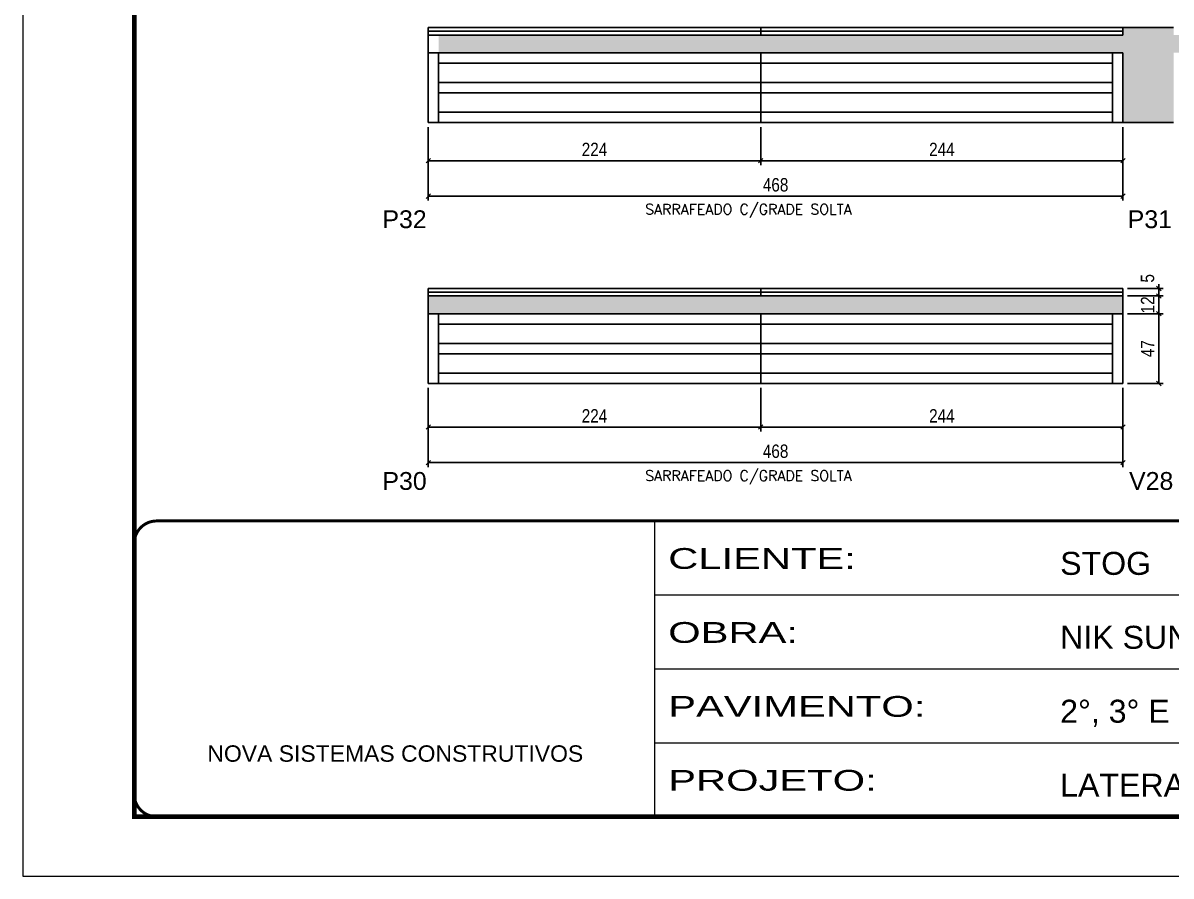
# Model space of a CAD drawing. Extents: x -10448 to -1189, y -11772 to 17235.
# Drawn here: x -5680 to -4906, y 10051 to 10626 of the extents above; entities that cross this region are included whole.
import ezdxf

# ---------------------------------------------------------------- set-up
doc = ezdxf.new("R2010")
doc.units = 0
doc.linetypes.add('CONTINUO', pattern=[0])
doc.linetypes.add('DASHED', pattern=[0.75, 0.5, -0.25])
for name, color, linetype in [('5', 5, 'Continuous'), ('COTA', 241, 'Continuous'), ('Painéis', 200, 'Continuous'), ('SARR_2.2x7', 40, 'Continuous'), ('SARR_EDITAR', 141, 'Continuous')]:
    doc.layers.add(name, color=color, linetype=linetype)
doc.layers.add('Folhas', color=255, linetype='Continuous', lineweight=9)
doc.layers.add('SARRAFO DE PRESSAO', color=251, linetype='DASHED', lineweight=9)
doc.styles.add('ARIAL', font='arial.ttf')
doc.styles.add('COTA TECNICA-50', font='techl___.ttf', dxfattribs={"height": 9})
doc.styles.add('Romans', font='romans.shx')
doc.styles.get("Standard").update_dxf_attribs({"font": 'arial.ttf'})
doc.styles.add('Tecnologia', font='')
doc.styles.get('Tecnologia').set_extended_font_data('Forgotten Futurist')
doc.dimstyles.new('COTA PAINEL-50', dxfattribs={"dimtxt": 9, "dimasz": 3, "dimexe": 3, "dimexo": 3, "dimgap": 3, "dimtad": 1, "dimdec": 1, "dimzin": 12, "dimdsep": 46, "dimtxsty": 'COTA TECNICA-50', "dimblk1": 'OBLIQUE', "dimblk2": 'OBLIQUE', "dimsah": 1, "dimcen": 0.9, "dimclrd": 4, "dimclre": 4, "dimclrt": 240, "dimadec": 1, "dimazin": 3, "dimtfac": 1, "dimtdec": 1, "dimtmove": 0, "dimatfit": 3, "dimfxl": 1, "dimtolj": 1, "dimtzin": 12, "dimarcsym": 0})

# ---------------------------------------------------------------- blocks, each defined once
blk = doc.blocks.new('9999999999')
at = {"color": 30, "linetype": 'CONTINUO'}
for p, q in [((98564.56, 34230.21), (98564.56, 34429.45)), ((98564.56, 34379.64), (99583.98, 34379.64)), ((98564.56, 34329.83), (99487.98, 34329.83)), ((98564.56, 34280.02), (99487.98, 34280.02))]:
    blk.add_line(p, q, dxfattribs=at)
at = {"color": 30, "linetype": 'CONTINUO', "const_width": 2}
blk.add_lwpolyline([(99583.98, 34230.21), (99583.98, 34414.45, 0.414214), (99568.98, 34429.45), (98228.98, 34429.45, 0.414214), (98213.98, 34414.45), (98213.98, 34245.21, 0.414214), (98228.98, 34230.21), (99583.98, 34230.21)], format="xyb", dxfattribs=at)
at = {"layer": 'Folhas'}
blk.add_lwpolyline([(98138.98, 34190.21), (99623.98, 34190.21), (99623.98, 35240.21), (98138.98, 35240.21)], close=True, dxfattribs=at)
at = {"layer": 'Folhas', "color": 30, "const_width": 3}
blk.add_lwpolyline([(98213.98, 34230.21), (99583.98, 34230.21), (99583.98, 35200.21), (98213.98, 35200.21)], close=True, dxfattribs=at)
at = {"color": 7, "linetype": 'Continuous', "ltscale": 5, "style": 'ARIAL'}
for s, height, p in [('STOG', 15.483, (98837.68, 34393.13)), ('NIK SUNSET', 15.483, (98837.68, 34343.32)), ('2°, 3° E PAVIMENTO TIPO', 15.4829, (98837.68, 34293.51)), ('NOVA SISTEMAS CONSTRUTIVOS', 11.0592, (98263.19, 34267.21)), ('LATERAL DE VIGA', 15.4829, (98837.68, 34243.7))]:
    blk.add_text(s, height=height, dxfattribs=at).set_placement(p)
at = {"layer": 'Folhas', "color": 7, "style": 'Tecnologia', "width": 1.5}
for s, p in [('CLIENTE:', (98573.65, 34397.17)), ('OBRA:', (98573.65, 34347.31)), ('PAVIMENTO:', (98573.65, 34297.5)), ('PROJETO:', (98573.65, 34247.69))]:
    blk.add_text(s, height=14, dxfattribs=at).set_placement(p)
blk = doc.blocks.new('_Oblique')
at = {"color": 0, "linetype": 'ByBlock', "lineweight": -2}
blk.add_line((-0.5, -0.5), (0.5, 0.5), dxfattribs=at)
blk = doc.blocks.new('*D436')
at = {"layer": 'COTA', "color": 4, "linetype": 'ByBlock', "lineweight": -2, "transparency": 16777216}
for p, q in [((-5406.78, 10556.02), (-5406.78, 10530.35)), ((-5182.78, 10556.02), (-5182.78, 10530.35)), ((-5182.78, 10533.35), (-5406.78, 10533.35))]:
    blk.add_line(p, q, dxfattribs=at)
at = {"layer": 'Defpoints', "color": 0, "linetype": 'ByBlock', "transparency": 16777216}
for p in [(-5406.78, 10559.02), (-5182.78, 10559.02), (-5406.78, 10533.35)]:
    blk.add_point(p, dxfattribs=at)
at = {"layer": 'COTA', "color": 4, "linetype": 'ByBlock', "lineweight": -2, "transparency": 16777216, "xscale": 3, "yscale": 3, "zscale": 3, "rotation": 180}
blk.add_blockref('_Oblique', (-5406.78, 10533.35), dxfattribs=at)
at = {"layer": 'COTA', "color": 4, "linetype": 'ByBlock', "lineweight": -2, "transparency": 16777216, "xscale": 3, "yscale": 3, "zscale": 3}
blk.add_blockref('_Oblique', (-5182.78, 10533.35), dxfattribs=at)
at = {"layer": 'COTA', "color": 240, "linetype": 'ByBlock', "transparency": 16777216, "insert": (-5294.78, 10540.92), "char_height": 9, "attachment_point": 5, "style": 'COTA TECNICA-50'}
blk.add_mtext('\\A1;224', dxfattribs=at)
blk = doc.blocks.new('*D437')
at = {"layer": 'COTA', "color": 4, "linetype": 'ByBlock', "lineweight": -2, "transparency": 16777216}
for p, q in [((-5182.78, 10556.02), (-5182.78, 10530.35)), ((-4938.78, 10556.02), (-4938.78, 10530.35)), ((-5182.78, 10533.35), (-4938.78, 10533.35))]:
    blk.add_line(p, q, dxfattribs=at)
at = {"layer": 'Defpoints', "color": 0, "linetype": 'ByBlock', "transparency": 16777216}
for p in [(-5182.78, 10559.02), (-4938.78, 10559.02), (-4938.78, 10533.35)]:
    blk.add_point(p, dxfattribs=at)
at = {"layer": 'COTA', "color": 4, "linetype": 'ByBlock', "lineweight": -2, "transparency": 16777216, "xscale": 3, "yscale": 3, "zscale": 3, "rotation": 180}
blk.add_blockref('_Oblique', (-5182.78, 10533.35), dxfattribs=at)
at = {"layer": 'COTA', "color": 4, "linetype": 'ByBlock', "lineweight": -2, "transparency": 16777216, "xscale": 3, "yscale": 3, "zscale": 3}
blk.add_blockref('_Oblique', (-4938.78, 10533.35), dxfattribs=at)
at = {"layer": 'COTA', "color": 240, "linetype": 'ByBlock', "transparency": 16777216, "insert": (-5060.78, 10540.92), "char_height": 9, "attachment_point": 5, "style": 'COTA TECNICA-50'}
blk.add_mtext('\\A1;244', dxfattribs=at)
blk = doc.blocks.new('*D1516')
at = {"layer": 'COTA', "color": 4, "linetype": 'ByBlock', "lineweight": -2, "transparency": 16777216}
for p, q in [((-5406.78, 10556.02), (-5406.78, 10506.43)), ((-4938.78, 10556.02), (-4938.78, 10506.43)), ((-4938.78, 10509.43), (-5406.78, 10509.43))]:
    blk.add_line(p, q, dxfattribs=at)
at = {"layer": 'Defpoints', "color": 0, "linetype": 'ByBlock', "transparency": 16777216}
for p in [(-5406.78, 10559.02), (-4938.78, 10559.02), (-5406.78, 10509.43)]:
    blk.add_point(p, dxfattribs=at)
at = {"layer": 'COTA', "color": 4, "linetype": 'ByBlock', "lineweight": -2, "transparency": 16777216, "xscale": 3, "yscale": 3, "zscale": 3, "rotation": 180}
blk.add_blockref('_Oblique', (-5406.78, 10509.43), dxfattribs=at)
at = {"layer": 'COTA', "color": 4, "linetype": 'ByBlock', "lineweight": -2, "transparency": 16777216, "xscale": 3, "yscale": 3, "zscale": 3}
blk.add_blockref('_Oblique', (-4938.78, 10509.43), dxfattribs=at)
at = {"layer": 'COTA', "color": 240, "linetype": 'ByBlock', "transparency": 16777216, "insert": (-5172.78, 10517.04), "char_height": 9, "attachment_point": 5, "style": 'COTA TECNICA-50'}
blk.add_mtext('\\A1;468', dxfattribs=at)
blk = doc.blocks.new('*D441')
at = {"layer": 'COTA', "color": 4, "linetype": 'ByBlock', "lineweight": -2, "transparency": 16777216}
for p, q in [((-5406.78, 10380.2), (-5406.78, 10350.86)), ((-5182.78, 10380.2), (-5182.78, 10350.86)), ((-5182.78, 10353.86), (-5406.78, 10353.86))]:
    blk.add_line(p, q, dxfattribs=at)
at = {"layer": 'Defpoints', "color": 0, "linetype": 'ByBlock', "transparency": 16777216}
for p in [(-5406.78, 10383.2), (-5182.78, 10383.2), (-5406.78, 10353.86)]:
    blk.add_point(p, dxfattribs=at)
at = {"layer": 'COTA', "color": 4, "linetype": 'ByBlock', "lineweight": -2, "transparency": 16777216, "xscale": 3, "yscale": 3, "zscale": 3, "rotation": 180}
blk.add_blockref('_Oblique', (-5406.78, 10353.86), dxfattribs=at)
at = {"layer": 'COTA', "color": 4, "linetype": 'ByBlock', "lineweight": -2, "transparency": 16777216, "xscale": 3, "yscale": 3, "zscale": 3}
blk.add_blockref('_Oblique', (-5182.78, 10353.86), dxfattribs=at)
at = {"layer": 'COTA', "color": 240, "linetype": 'ByBlock', "transparency": 16777216, "insert": (-5294.78, 10361.42), "char_height": 9, "attachment_point": 5, "style": 'COTA TECNICA-50'}
blk.add_mtext('\\A1;224', dxfattribs=at)
blk = doc.blocks.new('*D442')
at = {"layer": 'COTA', "color": 4, "linetype": 'ByBlock', "lineweight": -2, "transparency": 16777216}
for p, q in [((-5182.78, 10380.2), (-5182.78, 10350.86)), ((-4938.78, 10380.2), (-4938.78, 10350.86)), ((-5182.78, 10353.86), (-4938.78, 10353.86))]:
    blk.add_line(p, q, dxfattribs=at)
at = {"layer": 'Defpoints', "color": 0, "linetype": 'ByBlock', "transparency": 16777216}
for p in [(-5182.78, 10383.2), (-4938.78, 10383.2), (-4938.78, 10353.86)]:
    blk.add_point(p, dxfattribs=at)
at = {"layer": 'COTA', "color": 4, "linetype": 'ByBlock', "lineweight": -2, "transparency": 16777216, "xscale": 3, "yscale": 3, "zscale": 3, "rotation": 180}
blk.add_blockref('_Oblique', (-5182.78, 10353.86), dxfattribs=at)
at = {"layer": 'COTA', "color": 4, "linetype": 'ByBlock', "lineweight": -2, "transparency": 16777216, "xscale": 3, "yscale": 3, "zscale": 3}
blk.add_blockref('_Oblique', (-4938.78, 10353.86), dxfattribs=at)
at = {"layer": 'COTA', "color": 240, "linetype": 'ByBlock', "transparency": 16777216, "insert": (-5060.78, 10361.42), "char_height": 9, "attachment_point": 5, "style": 'COTA TECNICA-50'}
blk.add_mtext('\\A1;244', dxfattribs=at)
blk = doc.blocks.new('*D1517')
at = {"layer": 'COTA', "color": 4, "linetype": 'ByBlock', "lineweight": -2, "transparency": 16777216}
for p, q in [((-5406.78, 10380.2), (-5406.78, 10326.94)), ((-4938.78, 10380.2), (-4938.78, 10326.94)), ((-4938.78, 10329.94), (-5406.78, 10329.94))]:
    blk.add_line(p, q, dxfattribs=at)
at = {"layer": 'Defpoints', "color": 0, "linetype": 'ByBlock', "transparency": 16777216}
for p in [(-5406.78, 10383.2), (-4938.78, 10383.2), (-5406.78, 10329.94)]:
    blk.add_point(p, dxfattribs=at)
at = {"layer": 'COTA', "color": 4, "linetype": 'ByBlock', "lineweight": -2, "transparency": 16777216, "xscale": 3, "yscale": 3, "zscale": 3, "rotation": 180}
blk.add_blockref('_Oblique', (-5406.78, 10329.94), dxfattribs=at)
at = {"layer": 'COTA', "color": 4, "linetype": 'ByBlock', "lineweight": -2, "transparency": 16777216, "xscale": 3, "yscale": 3, "zscale": 3}
blk.add_blockref('_Oblique', (-4938.78, 10329.94), dxfattribs=at)
at = {"layer": 'COTA', "color": 240, "linetype": 'ByBlock', "transparency": 16777216, "insert": (-5172.78, 10337.55), "char_height": 9, "attachment_point": 5, "style": 'COTA TECNICA-50'}
blk.add_mtext('\\A1;468', dxfattribs=at)
blk = doc.blocks.new('*D443')
at = {"layer": 'COTA', "color": 4, "linetype": 'ByBlock', "lineweight": -2, "transparency": 16777216}
for p, q in [((-4935.78, 10430.2), (-4911.63, 10430.2)), ((-4914.63, 10383.2), (-4914.63, 10430.2)), ((-4935.78, 10383.2), (-4911.63, 10383.2))]:
    blk.add_line(p, q, dxfattribs=at)
at = {"layer": 'Defpoints', "color": 0, "linetype": 'ByBlock', "transparency": 16777216}
for p in [(-4938.78, 10430.2), (-4914.63, 10430.2), (-4938.78, 10383.2)]:
    blk.add_point(p, dxfattribs=at)
at = {"layer": 'COTA', "color": 4, "linetype": 'ByBlock', "lineweight": -2, "transparency": 16777216, "xscale": 3, "yscale": 3, "zscale": 3}
for p, rotation in [((-4914.63, 10430.2), 90), ((-4914.63, 10383.2), 270)]:
    blk.add_blockref('_Oblique', p, dxfattribs=dict(at, rotation=rotation))
at = {"layer": 'COTA', "color": 240, "linetype": 'ByBlock', "transparency": 16777216, "insert": (-4922.19, 10406.7), "char_height": 9, "attachment_point": 5, "rotation": 90, "style": 'COTA TECNICA-50'}
blk.add_mtext('\\A1;47', dxfattribs=at)
blk = doc.blocks.new('*D444')
at = {"layer": 'COTA', "color": 4, "linetype": 'ByBlock', "lineweight": -2, "transparency": 16777216}
for p, q in [((-4935.78, 10442.2), (-4911.63, 10442.2)), ((-4914.63, 10430.2), (-4914.63, 10442.2)), ((-4935.78, 10430.2), (-4911.63, 10430.2))]:
    blk.add_line(p, q, dxfattribs=at)
at = {"layer": 'Defpoints', "color": 0, "linetype": 'ByBlock', "transparency": 16777216}
for p in [(-4938.78, 10442.2), (-4914.63, 10442.2), (-4938.78, 10430.2)]:
    blk.add_point(p, dxfattribs=at)
at = {"layer": 'COTA', "color": 4, "linetype": 'ByBlock', "lineweight": -2, "transparency": 16777216, "xscale": 3, "yscale": 3, "zscale": 3}
for p, rotation in [((-4914.63, 10442.2), 90), ((-4914.63, 10430.2), 270)]:
    blk.add_blockref('_Oblique', p, dxfattribs=dict(at, rotation=rotation))
at = {"layer": 'COTA', "color": 240, "linetype": 'ByBlock', "transparency": 16777216, "insert": (-4922.18, 10436.2), "char_height": 9, "attachment_point": 5, "rotation": 90, "style": 'COTA TECNICA-50'}
blk.add_mtext('\\A1;12', dxfattribs=at)
blk = doc.blocks.new('*D445')
at = {"layer": 'COTA', "color": 4, "linetype": 'ByBlock', "lineweight": -2, "transparency": 16777216}
for p, q in [((-4914.63, 10447.2), (-4914.63, 10450.2)), ((-4935.78, 10447.2), (-4911.63, 10447.2)), ((-4935.78, 10442.2), (-4911.63, 10442.2)), ((-4914.63, 10442.2), (-4914.63, 10447.2)), ((-4914.63, 10442.2), (-4914.63, 10439.2))]:
    blk.add_line(p, q, dxfattribs=at)
at = {"layer": 'Defpoints', "color": 0, "linetype": 'ByBlock', "transparency": 16777216}
for p in [(-4938.78, 10447.2), (-4938.78, 10442.2), (-4914.63, 10447.2)]:
    blk.add_point(p, dxfattribs=at)
at = {"layer": 'COTA', "color": 4, "linetype": 'ByBlock', "lineweight": -2, "transparency": 16777216, "xscale": 3, "yscale": 3, "zscale": 3}
for p, rotation in [((-4914.63, 10447.2), 270), ((-4914.63, 10442.2), 90)]:
    blk.add_blockref('_Oblique', p, dxfattribs=dict(at, rotation=rotation))
at = {"layer": 'COTA', "color": 240, "linetype": 'ByBlock', "transparency": 16777216, "insert": (-4922.22, 10454.09), "char_height": 9, "attachment_point": 5, "rotation": 90, "style": 'COTA TECNICA-50'}
blk.add_mtext('\\A1;5', dxfattribs=at)

msp = doc.modelspace()

# ---------------------------------------------------------------- hatches: boundary and pattern name
at = {"layer": 'COTA', "linetype": 'ByBlock'}
h = msp.add_hatch(dxfattribs=at)
h.set_pattern_fill('AR-CONC', color=256, scale=0.03)
h.set_pattern_definition([(50, (-136370.9144, -22219.0886), (5.46554007, -0.47817257), [0.5715, -6.2865]), (355, (-136370.9144, -22219.0886), (-1.05730264, 5.73170536), [0.4572, -5.02921753]), (100.4514447, (-136370.459, -22219.1284), (4.40823741, 5.25353256), [0.48570026, -5.34270734]), (46.1842, (-136370.9144, -22217.5646), (8.13237123, -1.26126984), [0.85725, -9.42975]), (96.6355576, (-136370.237, -22217.67), (7.122124, 7.42278374), [0.7285507, -8.01406824]), (351.184151, (-136370.914, -22217.5646), (7.122124, 7.42278374), [0.685799, -7.54379196]), (21, (-136370.1524, -22217.9456), (4.54843174, -3.06795595), [0.5715, -6.2865]), (326, (-136370.1524, -22217.9456), (1.85406085, 5.52563898), [0.4572, -5.0292]), (71.451445, (-136369.7734, -22218.201), (6.40249258, 2.45768307), [0.48570026, -5.34269813]), (37.5, (-136370.9144, -22219.0886), (0.092658098, 2.536651166), [0, -4.96824, 0, -5.1054, 0, -5.04825]), (7.5, (-136370.9144, -22219.0886), (2.004589875, 3.005417245), [0, -2.91084, 0, -4.85394, 0, -1.92405]), (327.5, (-136372.6137, -22219.0886), (4.067717855, -0.17186232), [0, -1.905, 0, -5.9436, 0, -7.8867]), (317.5, (-136373.3757, -22219.0886), (4.44387544, 0.76279473), [0, -2.4765, 0, -3.94716, 0, -5.6007])])
h.paths.add_polyline_path([(-4938.78, 10606.02), (-5399.78, 10606.02), (-5399.78, 10618.02), (-4938.78, 10618.02), (-4938.78, 10623.02), (-4904.72, 10623.02), (-4904.72, 10618.02), (-4440.22, 10618.02), (-4440.22, 10606.02), (-4904.72, 10606.02), (-4904.72, 10559.02), (-4938.78, 10559.02)])
h = msp.add_hatch(dxfattribs=at)
h.set_pattern_fill('AR-CONC', color=256, scale=0.03)
h.set_pattern_definition([(50, (-139809.9658, -23213.884), (5.46554007, -0.47817257), [0.5715, -6.2865]), (355, (-139809.966, -23213.884), (-1.05730264, 5.73170536), [0.4572, -5.02921753]), (100.4514447, (-139809.5103, -23213.924), (4.40823741, 5.25353256), [0.48570026, -5.34270734]), (46.1842, (-139809.966, -23212.36), (8.13237123, -1.26126984), [0.85725, -9.42975]), (96.6355576, (-139809.288, -23212.465), (7.122124, 7.42278374), [0.7285507, -8.01406824]), (351.184151, (-139809.966, -23212.36), (7.122124, 7.42278374), [0.685799, -7.54379196]), (21, (-139809.2038, -23212.741), (4.54843174, -3.06795595), [0.5715, -6.2865]), (326, (-139809.204, -23212.741), (1.85406085, 5.52563898), [0.4572, -5.0292]), (71.451445, (-139808.8247, -23212.997), (6.40249258, 2.45768307), [0.48570026, -5.34269813]), (37.5, (-139809.9658, -23213.8842), (0.092658098, 2.536651166), [0, -4.96824, 0, -5.1054, 0, -5.04825]), (7.5, (-139809.9658, -23213.8842), (2.004589875, 3.005417245), [0, -2.91084, 0, -4.85394, 0, -1.92405]), (327.5, (-139811.665, -23213.8842), (4.067717855, -0.17186232), [0, -1.905, 0, -5.9436, 0, -7.8867]), (317.5, (-139812.427, -23213.8842), (4.44387544, 0.76279473), [0, -2.4765, 0, -3.94716, 0, -5.6007])])
h.paths.add_polyline_path([(-4938.78, 10430.2), (-4938.78, 10442.2), (-5406.78, 10442.2), (-5406.78, 10430.2)])

# ---------------------------------------------------------------- linework, layer by layer
for p, q in [((-4904.72, 10623.02), (-4938.78, 10623.02)), ((-5406.78, 10606.02), (-5406.78, 10618.02)), ((-4904.72, 10559.02), (-4938.78, 10559.02)), ((-5406.78, 10430.2), (-5406.78, 10442.2)), ((-4938.78, 10430.2), (-4938.78, 10442.2))]:
    msp.add_line(p, q, dxfattribs=at)
at = {"layer": 'Painéis', "linetype": 'Continuous'}
for p, q in [((-5406.78, 10618.02), (-5406.78, 10623.02)), ((-5182.78, 10618.02), (-5182.78, 10623.02)), ((-4938.78, 10618.02), (-4938.78, 10623.02)), ((-5406.78, 10606.02), (-5406.78, 10559.02)), ((-5182.78, 10606.02), (-5182.78, 10559.02)), ((-4938.78, 10606.02), (-4938.78, 10559.02)), ((-5406.78, 10442.2), (-5406.78, 10447.2)), ((-5182.78, 10442.2), (-5182.78, 10447.2)), ((-4938.78, 10442.2), (-4938.78, 10447.2)), ((-5406.78, 10430.2), (-5406.78, 10383.2)), ((-5182.78, 10430.2), (-5182.78, 10383.2)), ((-4938.78, 10430.2), (-4938.78, 10383.2))]:
    msp.add_line(p, q, dxfattribs=at)
for points in [[(-5406.78, 10623.02), (-4938.78, 10623.02)], [(-5406.78, 10618.02), (-4938.78, 10618.02)], [(-5406.78, 10606.02), (-4938.78, 10606.02)], [(-4938.78, 10559.02), (-5406.78, 10559.02)], [(-5406.78, 10447.2), (-4938.78, 10447.2)], [(-5406.78, 10442.2), (-4938.78, 10442.2)], [(-5406.78, 10430.2), (-4938.78, 10430.2)], [(-4938.78, 10383.2), (-5406.78, 10383.2)]]:
    msp.add_lwpolyline(points, dxfattribs=at)
at = {"layer": 'SARR_2.2x7', "linetype": 'Continuous'}
for p, q in [((-5399.78, 10606.02), (-5399.78, 10559.02)), ((-4945.78, 10606.02), (-4945.78, 10559.02)), ((-5182.78, 10599.02), (-5399.78, 10599.02)), ((-5182.78, 10586.02), (-5399.78, 10586.02)), ((-5182.78, 10579.02), (-5399.78, 10579.02)), ((-5182.78, 10566.02), (-5399.78, 10566.02)), ((-5399.78, 10430.2), (-5399.78, 10383.2)), ((-4945.78, 10430.2), (-4945.78, 10383.2)), ((-5182.78, 10423.2), (-5399.78, 10423.2)), ((-5182.78, 10410.2), (-5399.78, 10410.2)), ((-5182.78, 10403.2), (-5399.78, 10403.2)), ((-5182.78, 10390.2), (-5399.78, 10390.2))]:
    msp.add_line(p, q, dxfattribs=at)
for points in [[(-5182.78, 10599.02), (-4945.78, 10599.02)], [(-5182.78, 10586.02), (-4945.78, 10586.02)], [(-4945.78, 10579.02), (-5182.78, 10579.02)], [(-4945.78, 10566.02), (-5182.78, 10566.02)], [(-5182.78, 10423.2), (-4945.78, 10423.2)], [(-5182.78, 10410.2), (-4945.78, 10410.2)], [(-4945.78, 10403.2), (-5182.78, 10403.2)], [(-4945.78, 10390.2), (-5182.78, 10390.2)]]:
    msp.add_lwpolyline(points, dxfattribs=at)
at = {"layer": 'SARR_EDITAR', "linetype": 'Continuous'}
for points in [[(-5406.78, 10620.52), (-4938.78, 10620.52)], [(-5406.78, 10444.7), (-4938.78, 10444.7)]]:
    msp.add_lwpolyline(points, dxfattribs=at)

# ---------------------------------------------------------------- block references
at = {"layer": 'SARRAFO DE PRESSAO', "color": 6, "linetype": 'ByBlock'}
msp.add_blockref('9999999999', (-103818.76, -24138.85), dxfattribs=at)

# ---------------------------------------------------------------- texts
at = {"layer": '5', "linetype": 'Continuous'}
for s, p in [('P32', (-5437.64, 10487.9)), ('P31', (-4935.58, 10487.9)), ('P30', (-5437.64, 10311.55)), ('V28', (-4934.68, 10311.55))]:
    msp.add_text(s, height=12, rotation=359.99996, dxfattribs=at).set_placement(p)
at = {"layer": 'Painéis', "color": 1, "char_height": 7, "attachment_point": 5, "style": 'Romans'}
for insert in [(-5191.07, 10499.43), (-5191.07, 10319.94)]:
    msp.add_mtext('\\A1;SARRAFEADO C/GRADE SOLTA', dxfattribs=dict(at, insert=insert))

# ---------------------------------------------------------------- dimensions: what is measured, and where the dimension line sits
at = {"layer": 'COTA', "linetype": 'ByBlock'}
for base, p1, p2, picture, middle in [((-5406.78, 10533.35), (-5182.78, 10559.02), (-5406.78, 10559.02), '*D436', (-5294.78, 10540.92)), ((-5406.78, 10509.43), (-4938.78, 10559.02), (-5406.78, 10559.02), '*D1516', (-5172.78, 10517.04)), ((-5406.78, 10353.86), (-5182.78, 10383.2), (-5406.78, 10383.2), '*D441', (-5294.78, 10361.42)), ((-5406.78, 10329.94), (-4938.78, 10383.2), (-5406.78, 10383.2), '*D1517', (-5172.78, 10337.55))]:
    dim = msp.add_linear_dim(base=base, p1=p1, p2=p2, angle=180, dimstyle='COTA PAINEL-50', override={"dimarcsym": 1}, dxfattribs=at)
    dim.commit()
    dim.dimension.update_dxf_attribs({"geometry": picture, "text_midpoint": middle})
for base, p1, p2, angle, override, picture, middle in [((-4938.78, 10533.35), (-5182.78, 10559.02), (-4938.78, 10559.02), 180, {"dimarcsym": 1}, '*D437', (-5060.78, 10533.35)), ((-4914.63, 10447.2), (-4938.78, 10442.2), (-4938.78, 10447.2), 90, {"dimtmove": 1}, '*D445', (-4914.63, 10454.09)), ((-4914.63, 10442.2), (-4938.78, 10430.2), (-4938.78, 10442.2), 90, {"dimtmove": 1}, '*D444', (-4914.63, 10436.2)), ((-4938.78, 10353.86), (-5182.78, 10383.2), (-4938.78, 10383.2), 180, {"dimarcsym": 1}, '*D442', (-5060.78, 10353.86))]:
    dim = msp.add_linear_dim(base=base, p1=p1, p2=p2, angle=angle, dimstyle='COTA PAINEL-50', override=override, dxfattribs=at)
    dim.commit()
    dim.dimension.update_dxf_attribs({"geometry": picture, "text_midpoint": middle, "dimtype": 160})
dim = msp.add_linear_dim(base=(-4914.63, 10430.2), p1=(-4938.78, 10383.2), p2=(-4938.78, 10430.2), angle=90, dimstyle='COTA PAINEL-50', dxfattribs=at)
dim.commit()
dim.dimension.update_dxf_attribs({"geometry": '*D443', "text_midpoint": (-4922.19, 10406.7)})

doc.saveas('drawing.dxf')
